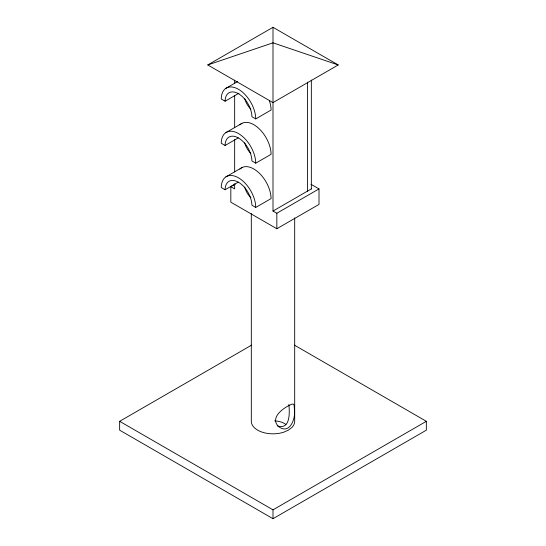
<?xml version="1.0" encoding="UTF-8"?>
<svg xmlns="http://www.w3.org/2000/svg" width="546" height="546" viewBox="0 0 546 546"><rect width="100%" height="100%" fill="white"/><g stroke="black" fill="none" stroke-linecap="round" stroke-linejoin="round"><path stroke-width="0.82" d="M288.889 404.484C289.639 412.435 290.554 430.425 277.211 425.839M207.78 64.954L273 27.3L338.22 64.954L273 102.607L207.78 64.954L273 42.82L338.22 64.954M225.921 88.322L237.599 81.572M269.444 100.901A24.406 14.087 60 0 1 271.055 109.064L271.082 110.046L255.746 118.905L255.719 117.916A24.406 14.087 60 0 0 238.5 89.298A24.406 14.087 60 0 0 221.273 98.027L221.246 98.983L225.102 101.215L238.977 93.202M225.921 132.589L242.021 123.294M239.871 124.863A24.406 14.087 60 0 1 258.647 128.283A24.406 14.087 60 0 1 271.055 153.33L271.082 154.32L255.746 163.172L255.719 162.182A24.406 14.087 60 0 0 238.5 133.565A24.406 14.087 60 0 0 221.273 142.294L221.246 143.257L225.102 145.482L238.247 137.892M225.921 176.856L242.021 167.561M239.871 169.13A24.406 14.087 60 0 1 258.647 172.55A24.406 14.087 60 0 1 271.055 197.597L271.082 198.587L255.746 207.439L255.719 206.449A24.406 14.087 60 0 0 238.5 177.832A24.406 14.087 60 0 0 221.273 186.561L221.246 187.524L225.102 189.749L238.247 182.159M310.974 184.268L319.007 188.902L319.007 204.402L276.836 228.747L230.828 202.184L230.828 186.691L235.19 184.173M273 27.3L273 211.036L311.336 188.902M273 211.036L276.836 213.254L319.007 188.902M294.383 345.12L426.351 421.314L426.351 430.166L273 518.7L119.649 430.166L119.649 421.314L251.617 345.12M119.649 421.314L273 509.848L426.351 421.314M255.746 118.905L251.911 116.687L251.89 115.984A18.98 10.954 60 0 0 238.5 93.728A18.98 10.954 60 0 0 225.102 100.519L225.102 101.215M255.746 163.172L251.911 160.961L251.89 160.251A18.98 10.954 60 0 0 238.5 137.995A18.98 10.954 60 0 0 225.102 144.786L225.102 145.482M230.828 186.691L234.664 188.902L234.664 183.804M255.746 207.439L251.911 205.228L251.89 204.518A18.98 10.954 60 0 0 238.5 182.262A18.98 10.954 60 0 0 225.102 189.053L225.102 189.749M311.336 80.105L311.336 189.073M307.5 82.166L307.5 191.284M294.69 217.847L294.69 421.314A21.69 12.524 0 0 1 291.782 427.573L288.336 430.166L283.845 432.152A21.69 12.524 0 0 1 251.31 421.314L251.31 213.595M276.836 213.254L276.836 228.747M273 509.848L273 518.7M234.664 80.098L234.664 83.497M234.664 95.4L234.664 127.703M234.664 139.599L234.664 171.901M250.867 109.186A13.554 7.828 60 0 1 244.717 98.526M250.867 153.453A13.554 7.828 60 0 1 244.717 142.793M250.867 197.72A13.554 7.828 60 0 1 244.717 187.06M274.699 420.829A16.264 9.391 0 0 1 285.906 424.447M294.396 409.316C295.905 418.168 289.892 435.203 278.61 426.61C269.082 417.485 284.323 407.063 292.26 404.033L293.427 404.177L294.096 405.091L294.396 409.316"/></g></svg>
